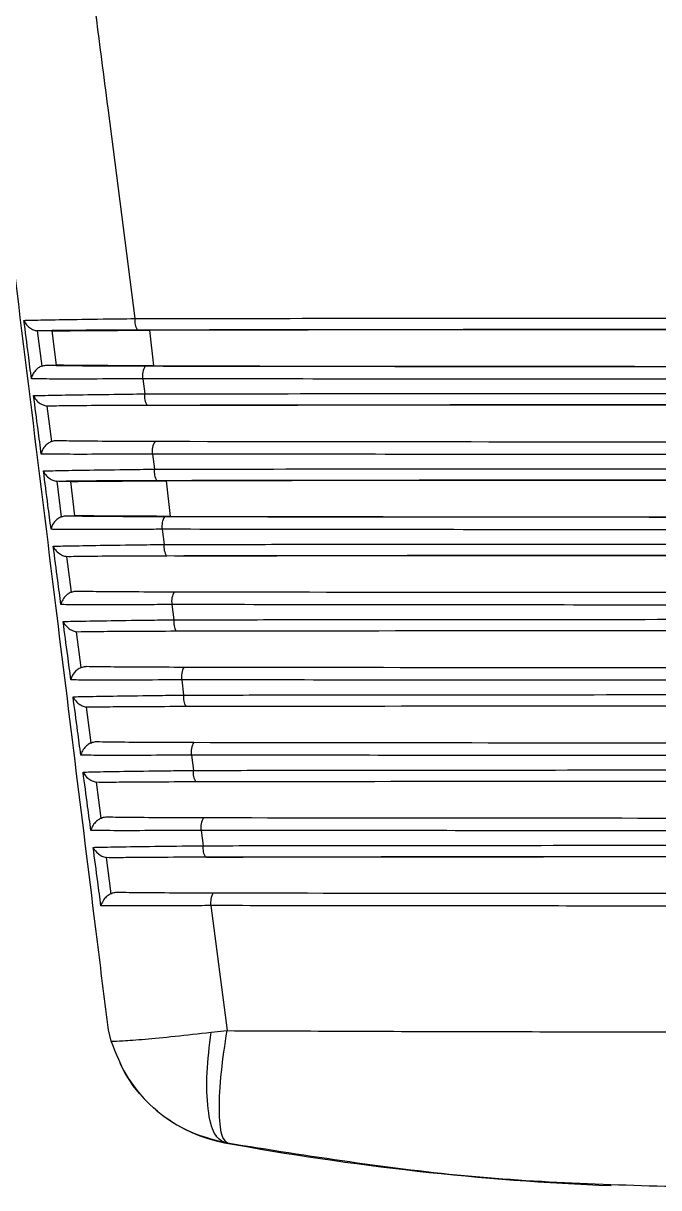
# Model space of a CAD drawing. Extents: x 7 to 135, y 3 to 97.
# Drawn here: x 128.274 to 128.797, y 36.392 to 37.35 of the extents above; entities that cross this region are included whole.
import ezdxf

# ---------------------------------------------------------------- set-up
doc = ezdxf.new("R2010")
doc.units = 0
doc.header["$MEASUREMENT"] = 0
doc.layers.add('OBJECT', color=7, linetype='CONTINUOUS')

msp = doc.modelspace()

# ---------------------------------------------------------------- linework, layer by layer
at = {"layer": 'OBJECT'}
for p, q in [((128.2871, 37.09713), (128.28572, 37.09721)), ((128.28572, 37.09721), (128.28947, 37.06813)), ((128.29811, 37.09713), (128.2871, 37.09713)), ((128.30158, 37.06888), (128.29811, 37.09713)), ((128.37823, 37.09765), (128.38146, 37.06836)), ((128.29344, 37.06888), (128.30158, 37.06888)), ((128.37256, 37.05772), (128.37417, 37.04523)), ((128.29525, 37.03513), (128.29371, 37.03523)), ((128.29371, 37.03523), (128.29748, 37.00608)), ((128.38056, 36.99573), (128.38218, 36.98322)), ((128.30344, 36.97313), (128.30173, 36.97326)), ((128.30173, 36.97326), (128.30553, 36.94401)), ((128.31334, 36.97313), (128.30344, 36.97313)), ((128.3168, 36.94488), (128.31334, 36.97313)), ((128.39184, 36.97362), (128.39501, 36.94439)), ((128.30984, 36.94488), (128.3168, 36.94488)), ((128.38857, 36.93375), (128.39019, 36.92121)), ((128.31167, 36.91113), (128.30979, 36.91128)), ((128.30979, 36.91128), (128.31362, 36.88195)), ((128.39658, 36.87176), (128.3982, 36.85919)), ((128.31995, 36.84913), (128.31788, 36.84931)), ((128.31788, 36.84931), (128.32174, 36.81988)), ((128.40459, 36.80977), (128.40621, 36.79718)), ((128.32827, 36.78713), (128.32601, 36.78735)), ((128.32601, 36.78735), (128.3299, 36.75781)), ((128.4126, 36.74779), (128.41423, 36.73516)), ((128.33663, 36.72513), (128.33418, 36.72538)), ((128.33418, 36.72538), (128.33811, 36.69573)), ((128.42061, 36.6858), (128.42224, 36.67315)), ((128.34504, 36.66313), (128.3424, 36.66342)), ((128.3424, 36.66342), (128.34636, 36.63365)), ((128.42862, 36.62382), (128.44193, 36.52086)), ((128.34662, 36.51227), (128.34428, 36.52142)), ((128.42875, 36.51949), (128.44193, 36.52086)), ((128.3537, 36.4941), (128.35368, 36.49413)), ((128.44235, 36.42812), (128.43992, 36.42856))]:
    msp.add_line(p, q, dxfattribs=at)
for centre, radius, start, end in [((128.37883, 37.10514), 0.01284, 170.56711, 215.03375), ((128.38694, 37.06029), 0.01461, 147.01481, 190.13138), ((128.38698, 37.04313), 0.01298, 170.65132, 214.57149), ((128.39512, 36.9983), 0.01478, 147.46634, 190.02377), ((128.39514, 36.98111), 0.01313, 170.74255, 214.10165), ((128.40331, 36.93632), 0.01497, 147.92658, 189.91155), ((128.40331, 36.91909), 0.01329, 170.8405, 213.62454), ((128.41151, 36.87434), 0.01516, 148.38833, 189.79702), ((128.41149, 36.85707), 0.01345, 170.931, 213.14755), ((128.41972, 36.81236), 0.01535, 148.85011, 189.68097), ((128.41966, 36.79505), 0.01362, 171.0234, 212.67149), ((128.42794, 36.75037), 0.01556, 149.32044, 189.56178), ((128.42786, 36.73303), 0.0138, 171.12629, 212.18441), ((128.43616, 36.68839), 0.01577, 149.78833, 189.44601), ((128.43606, 36.67102), 0.01398, 171.2358, 211.68676), ((128.4444, 36.62641), 0.016, 150.26732, 189.32009), ((128.46161, 36.54659), 0.12, 205.92184, 259.58626), ((128.84662, 38.6415), 2.25, 259.58626, 267.74124)]:
    msp.add_arc(centre, radius, start, end, dxfattribs=at)
for centre, major_axis, start_param, end_param in [((128.84662, 37.07888), (2.21758, 0), 1.353401, 1.788192), ((128.84662, 37.08714), (2.21696, 0), 4.497874, 4.926904), ((128.84662, 37.01688), (2.21433, 0), 1.356764, 1.784829), ((128.84662, 37.02514), (2.21371, 0), 4.501238, 4.923539), ((128.84662, 36.95488), (2.21108, 0), 1.360135, 1.781458), ((128.84662, 36.96314), (2.21046, 0), 4.504611, 4.920167), ((128.84662, 36.89288), (2.20783, 0), 1.363514, 1.778079), ((128.84662, 36.90114), (2.20721, 0), 4.507992, 4.916786), ((128.84662, 36.83088), (2.20458, 0), 1.366901, 1.774692), ((128.84662, 36.83914), (2.20396, 0), 4.511381, 4.913397), ((128.84662, 36.76887), (2.20133, 0), 1.370296, 1.771297), ((128.84662, 36.77714), (2.20071, 0), 4.514778, 4.91), ((128.84662, 36.70687), (2.19808, 0), 1.373699, 1.767893), ((128.84662, 36.71514), (2.19746, 0), 4.518183, 4.906595), ((128.84662, 36.64487), (2.19483, 0), 1.377111, 1.764481), ((128.84662, 36.65314), (2.19422, 0), 4.521597, 4.903181)]:
    msp.add_ellipse(centre, major_axis=major_axis, ratio=0.008727, start_param=start_param, end_param=end_param, dxfattribs=at)
for points, knots in [([(128.31334, 37.5165), (128.32358, 37.43718), (128.34118, 37.30076), (128.35879, 37.16434), (128.36616, 37.10725)], [0, 0, 0, 0, 0.58145, 1, 1, 1, 1]), ([(128.34428, 36.52142), (128.34357, 36.5271), (128.34006, 36.55553), (128.32528, 36.67493), (128.29685, 36.90471), (128.27135, 37.11178), (128.25706, 37.22786)], [0, 0, 0, 0, 0.0241478, 0.1207388, 0.5071031, 1, 1, 1, 1]), ([(128.27476, 37.10579), (128.27539, 37.10581), (128.27757, 37.10589), (128.28585, 37.1061), (128.30557, 37.10646), (128.33544, 37.10689), (128.35724, 37.10714), (128.36616, 37.10725)], [0, 0, 0, 0, 0.0597779, 0.2071596, 0.5014128, 0.7959362, 1, 1, 1, 1]), ([(128.28098, 37.05772), (128.28012, 37.06433), (128.27805, 37.08035), (128.27598, 37.09638), (128.27476, 37.10579)], [0, 0, 0, 0, 0.41256, 1, 1, 1, 1]), ([(128.27476, 37.10579), (128.27477, 37.10576), (128.27512, 37.10481), (128.27623, 37.10268), (128.27885, 37.1), (128.28227, 37.09795), (128.28465, 37.09744), (128.28572, 37.09721)], [0, 0, 0, 0, 0.007747, 0.2507, 0.570355, 0.807215, 1, 1, 1, 1]), ([(128.36616, 37.10725), (128.37268, 37.10726), (128.40525, 37.10732), (128.54303, 37.10755), (128.76747, 37.10775), (129.0577, 37.10768), (129.23728, 37.10739), (129.32707, 37.10725)], [0, 0, 0, 0, 0.0206638, 0.1033314, 0.4348088, 0.7174044, 1, 1, 1, 1]), ([(128.36831, 37.09777), (128.35649, 37.09774), (128.33283, 37.09767), (128.3031, 37.09744), (128.29257, 37.09723), (128.2871, 37.09713)], [0, 0, 0, 0, 0.324208, 0.648491, 1, 1, 1, 1]), ([(128.29811, 37.09713), (128.30566, 37.09722), (128.32076, 37.09742), (128.35078, 37.09758), (128.37095, 37.09763), (128.37823, 37.09765)], [0, 0, 0, 0, 0.390005, 0.779954, 1, 1, 1, 1]), ([(128.84662, 37.09809), (128.7678, 37.09807), (128.61031, 37.09804), (128.45554, 37.09778), (128.37822, 37.09765)], [0, 0, 0, 0, 0.500491, 1, 1, 1, 1]), ([(128.28947, 37.06813), (128.28848, 37.06766), (128.2865, 37.06671), (128.28384, 37.06427), (128.28179, 37.06124), (128.28111, 37.05888), (128.28098, 37.05775), (128.28098, 37.05772)], [0, 0, 0, 0, 0.199296, 0.397083, 0.700903, 0.992013, 1, 1, 1, 1]), ([(128.28947, 37.06813), (128.29057, 37.06846), (128.29187, 37.06885), (128.29323, 37.06887), (128.29344, 37.06888)], [0, 0, 0, 0, 0.843623, 1, 1, 1, 1]), ([(128.29344, 37.06888), (128.2985, 37.06878), (128.30862, 37.06858), (128.33753, 37.06835), (128.36197, 37.06828), (128.37468, 37.06824)], [0, 0, 0, 0, 0.324373, 0.648689, 1, 1, 1, 1]), ([(128.38146, 37.06836), (128.36851, 37.06839), (128.34262, 37.06847), (128.31623, 37.06867), (128.30532, 37.06882), (128.30158, 37.06888)], [0, 0, 0, 0, 0.396565, 0.793195, 1, 1, 1, 1]), ([(128.38146, 37.06836), (128.47472, 37.06821), (128.62867, 37.06796), (128.78499, 37.06794), (128.84662, 37.06792)], [0, 0, 0, 0, 0.605765, 1, 1, 1, 1]), ([(128.37256, 37.05772), (128.36609, 37.05767), (128.34655, 37.05753), (128.31728, 37.05742), (128.29438, 37.05748), (128.28442, 37.05761), (128.28164, 37.0577), (128.28098, 37.05772)], [0, 0, 0, 0, 0.148503, 0.448597, 0.748256, 0.940444, 1, 1, 1, 1]), ([(129.32068, 37.05772), (129.31416, 37.05771), (129.28157, 37.05764), (129.1437, 37.05742), (128.92137, 37.05723), (128.63558, 37.0573), (128.46023, 37.05758), (128.37256, 37.05772)], [0, 0, 0, 0, 0.020947, 0.104745, 0.44076, 0.72038, 1, 1, 1, 1]), ([(128.28278, 37.04379), (128.28344, 37.04381), (128.28575, 37.04389), (128.29432, 37.0441), (128.31445, 37.04446), (128.34426, 37.04488), (128.36566, 37.04513), (128.37417, 37.04523)], [0, 0, 0, 0, 0.059496, 0.20846, 0.505892, 0.803609, 1, 1, 1, 1]), ([(128.37417, 37.04523), (128.38069, 37.04525), (128.41329, 37.04531), (128.55116, 37.04553), (128.77296, 37.04572), (129.05765, 37.04565), (129.23193, 37.04537), (129.31906, 37.04523)], [0, 0, 0, 0, 0.021019, 0.105106, 0.44228, 0.72114, 1, 1, 1, 1]), ([(128.28903, 36.99571), (128.28817, 37.00233), (128.28608, 37.01835), (128.284, 37.03438), (128.28278, 37.04379)], [0, 0, 0, 0, 0.412529, 1, 1, 1, 1]), ([(128.28278, 37.04379), (128.28279, 37.04376), (128.28312, 37.04289), (128.28421, 37.04083), (128.28676, 37.03815), (128.29021, 37.03603), (128.29263, 37.03548), (128.29371, 37.03523)], [0, 0, 0, 0, 0.007807, 0.231075, 0.559197, 0.802816, 1, 1, 1, 1]), ([(128.37629, 37.03576), (128.36445, 37.03572), (128.34077, 37.03566), (128.31131, 37.03543), (128.30069, 37.03523), (128.29525, 37.03513)], [0, 0, 0, 0, 0.328089, 0.656255, 1, 1, 1, 1]), ([(128.84662, 37.03606), (128.78739, 37.03605), (128.6323, 37.03603), (128.4795, 37.03578), (128.38506, 37.03564)], [0, 0, 0, 0, 0.38188, 1, 1, 1, 1]), ([(128.29748, 37.00608), (128.29649, 37.00558), (128.29429, 37.00449), (128.29149, 37.00173), (128.28969, 36.99871), (128.28914, 36.9966), (128.28903, 36.99575), (128.28903, 36.99571)], [0, 0, 0, 0, 0.203483, 0.450064, 0.773107, 0.99192, 1, 1, 1, 1]), ([(128.29748, 37.00608), (128.29862, 37.00643), (128.29998, 37.00685), (128.30139, 37.00687), (128.30162, 37.00688)], [0, 0, 0, 0, 0.8359793, 1, 1, 1, 1]), ([(128.30162, 37.00688), (128.30687, 37.00678), (128.31736, 37.00658), (128.34633, 37.00636), (128.37037, 37.00629), (128.38266, 37.00625)], [0, 0, 0, 0, 0.328435, 0.656814, 1, 1, 1, 1]), ([(128.38056, 36.99573), (128.37409, 36.99568), (128.35454, 36.99554), (128.3252, 36.99543), (128.30249, 36.99549), (128.29254, 36.99562), (128.28972, 36.9957), (128.28903, 36.99571)], [0, 0, 0, 0, 0.150135, 0.453529, 0.756485, 0.940718, 1, 1, 1, 1]), ([(129.31267, 36.99573), (129.30615, 36.99572), (129.27353, 36.99566), (129.13558, 36.99544), (128.91589, 36.99526), (128.63563, 36.99534), (128.46558, 36.9956), (128.38056, 36.99573)], [0, 0, 0, 0, 0.0213109, 0.106568, 0.448432, 0.7242159, 1, 1, 1, 1]), ([(128.29084, 36.98179), (128.29153, 36.98181), (128.29397, 36.98189), (128.30283, 36.9821), (128.32336, 36.98246), (128.3531, 36.98288), (128.3741, 36.98313), (128.38218, 36.98322)], [0, 0, 0, 0, 0.05922, 0.20983, 0.510596, 0.811654, 1, 1, 1, 1]), ([(128.29711, 36.93371), (128.29625, 36.94032), (128.29415, 36.95635), (128.29207, 36.97238), (128.29084, 36.98179)], [0, 0, 0, 0, 0.412496, 1, 1, 1, 1]), ([(128.29084, 36.98179), (128.29085, 36.98176), (128.29116, 36.98098), (128.29222, 36.97897), (128.2947, 36.97631), (128.29819, 36.97412), (128.30064, 36.97352), (128.30173, 36.97326)], [0, 0, 0, 0, 0.007889, 0.210631, 0.547455, 0.798163, 1, 1, 1, 1]), ([(128.38218, 36.98322), (128.3887, 36.98323), (128.42132, 36.98329), (128.55929, 36.98351), (128.77845, 36.98369), (129.0576, 36.98361), (129.22657, 36.98335), (129.31106, 36.98322)], [0, 0, 0, 0, 0.021386, 0.106942, 0.450009, 0.725005, 1, 1, 1, 1]), ([(128.38427, 36.97374), (128.37241, 36.97371), (128.3487, 36.97364), (128.31953, 36.97342), (128.30882, 36.97323), (128.30344, 36.97313)], [0, 0, 0, 0, 0.332167, 0.664416, 1, 1, 1, 1]), ([(128.31334, 36.97313), (128.32131, 36.97322), (128.33725, 36.97341), (128.36682, 36.97356), (128.3858, 36.9736), (128.39184, 36.97362)], [0, 0, 0, 0, 0.405543, 0.81103, 1, 1, 1, 1]), ([(128.84662, 36.97403), (128.78743, 36.97402), (128.63465, 36.974), (128.48408, 36.97376), (128.39184, 36.97362)], [0, 0, 0, 0, 0.387367, 1, 1, 1, 1]), ([(128.30553, 36.94401), (128.30453, 36.9435), (128.30233, 36.94237), (128.29952, 36.93955), (128.29777, 36.93657), (128.29723, 36.93453), (128.29712, 36.93374), (128.29711, 36.93371)], [0, 0, 0, 0, 0.207482, 0.460448, 0.790813, 0.991875, 1, 1, 1, 1]), ([(128.30553, 36.94401), (128.30556, 36.94403), (128.30668, 36.9445), (128.30815, 36.94484), (128.30959, 36.94487), (128.30984, 36.94488)], [0, 0, 0, 0, 0.022524, 0.828115, 1, 1, 1, 1]), ([(128.30984, 36.94488), (128.31528, 36.94478), (128.32614, 36.94458), (128.35516, 36.94437), (128.37878, 36.9443), (128.39063, 36.94427)], [0, 0, 0, 0, 0.332713, 0.665366, 1, 1, 1, 1]), ([(128.39501, 36.94439), (128.38001, 36.94443), (128.35204, 36.94452), (128.32797, 36.94472), (128.31874, 36.94485), (128.3168, 36.94488)], [0, 0, 0, 0, 0.477918, 0.890828, 1, 1, 1, 1]), ([(128.39501, 36.94439), (128.48839, 36.94425), (128.63794, 36.94402), (128.78964, 36.94399), (128.84662, 36.94398)], [0, 0, 0, 0, 0.6243636, 1, 1, 1, 1]), ([(128.38857, 36.93375), (128.38209, 36.9337), (128.36252, 36.93355), (128.33312, 36.93344), (128.31061, 36.9335), (128.30068, 36.93362), (128.29783, 36.9337), (128.29711, 36.93371)], [0, 0, 0, 0, 0.151845, 0.458695, 0.765105, 0.940995, 1, 1, 1, 1]), ([(129.30467, 36.93375), (129.29814, 36.93373), (129.2655, 36.93368), (129.12746, 36.93346), (128.9104, 36.93329), (128.63567, 36.93337), (128.47094, 36.93362), (128.38857, 36.93375)], [0, 0, 0, 0, 0.021688, 0.108455, 0.456373, 0.728187, 1, 1, 1, 1]), ([(128.29893, 36.91979), (128.29965, 36.91981), (128.30222, 36.91989), (128.31138, 36.9201), (128.33232, 36.92047), (128.36197, 36.92088), (128.38255, 36.92112), (128.39019, 36.92121)], [0, 0, 0, 0, 0.058946, 0.211288, 0.515534, 0.820094, 1, 1, 1, 1]), ([(128.30524, 36.87171), (128.30437, 36.87832), (128.30227, 36.89435), (128.30017, 36.91038), (128.29893, 36.91979)], [0, 0, 0, 0, 0.412462, 1, 1, 1, 1]), ([(128.29893, 36.91979), (128.29895, 36.91976), (128.29923, 36.91906), (128.30026, 36.91712), (128.30268, 36.91448), (128.3062, 36.91221), (128.30868, 36.91157), (128.30979, 36.91128)], [0, 0, 0, 0, 0.007961, 0.189285, 0.535066, 0.793252, 1, 1, 1, 1]), ([(128.39019, 36.92121), (128.39672, 36.92122), (128.42936, 36.92128), (128.56741, 36.92149), (128.78394, 36.92166), (129.05755, 36.92158), (129.22121, 36.92133), (129.30305, 36.92121)], [0, 0, 0, 0, 0.0217663, 0.1088432, 0.4580099, 0.7290049, 1, 1, 1, 1]), ([(128.39224, 36.91173), (128.38037, 36.9117), (128.35664, 36.91163), (128.32777, 36.91141), (128.31699, 36.91122), (128.31167, 36.91113)], [0, 0, 0, 0, 0.336464, 0.673003, 1, 1, 1, 1]), ([(128.84662, 36.91201), (128.78746, 36.912), (128.63696, 36.91197), (128.4886, 36.91174), (128.39856, 36.9116)], [0, 0, 0, 0, 0.393082, 1, 1, 1, 1]), ([(128.31362, 36.88195), (128.31262, 36.88142), (128.3104, 36.88024), (128.30758, 36.87737), (128.30589, 36.87443), (128.30536, 36.87245), (128.30524, 36.87174), (128.30524, 36.87171)], [0, 0, 0, 0, 0.2117, 0.471315, 0.809149, 0.991774, 1, 1, 1, 1]), ([(128.31362, 36.88195), (128.31368, 36.88198), (128.31483, 36.88247), (128.31637, 36.88284), (128.31783, 36.88287), (128.31811, 36.88288)], [0, 0, 0, 0, 0.043922, 0.819897, 1, 1, 1, 1]), ([(128.31811, 36.88288), (128.32373, 36.88278), (128.33497, 36.88259), (128.36402, 36.88238), (128.38721, 36.88231), (128.3986, 36.88228)], [0, 0, 0, 0, 0.337219, 0.674379, 1, 1, 1, 1]), ([(128.39658, 36.87176), (128.39009, 36.87171), (128.3705, 36.87157), (128.34104, 36.87146), (128.31875, 36.87151), (128.30884, 36.87163), (128.30598, 36.8717), (128.30524, 36.87171)], [0, 0, 0, 0, 0.1536336, 0.4641077, 0.7741281, 0.9412649, 1, 1, 1, 1]), ([(129.29666, 36.87176), (129.29013, 36.87175), (129.25746, 36.87169), (129.11934, 36.87148), (128.90492, 36.87132), (128.63572, 36.8714), (128.47629, 36.87164), (128.39658, 36.87176)], [0, 0, 0, 0, 0.022079, 0.110408, 0.464597, 0.732298, 1, 1, 1, 1]), ([(128.30707, 36.85779), (128.30781, 36.85781), (128.31051, 36.85789), (128.31998, 36.8581), (128.34133, 36.85847), (128.37086, 36.85888), (128.39101, 36.85911), (128.3982, 36.85919)], [0, 0, 0, 0, 0.0586738, 0.2128218, 0.5207284, 0.8289546, 1, 1, 1, 1]), ([(128.3134, 36.80971), (128.31253, 36.81632), (128.31042, 36.83235), (128.30831, 36.84838), (128.30707, 36.85779)], [0, 0, 0, 0, 0.412428, 1, 1, 1, 1]), ([(128.30707, 36.85779), (128.30708, 36.85776), (128.30734, 36.85715), (128.30834, 36.85527), (128.31069, 36.85266), (128.31424, 36.8503), (128.31676, 36.84962), (128.31788, 36.84931)], [0, 0, 0, 0, 0.008027, 0.167033, 0.522004, 0.788056, 1, 1, 1, 1]), ([(128.3982, 36.85919), (128.40473, 36.8592), (128.4374, 36.85926), (128.57554, 36.85948), (128.78942, 36.85963), (129.05751, 36.85955), (129.21586, 36.85931), (129.29503, 36.85919)], [0, 0, 0, 0, 0.022159, 0.110812, 0.466297, 0.733148, 1, 1, 1, 1]), ([(128.40022, 36.84972), (128.38834, 36.84968), (128.36457, 36.84962), (128.33602, 36.8494), (128.32518, 36.84922), (128.31995, 36.84913)], [0, 0, 0, 0, 0.340989, 0.682055, 1, 1, 1, 1]), ([(128.32174, 36.81988), (128.32074, 36.81934), (128.31851, 36.81812), (128.31568, 36.81519), (128.31405, 36.81229), (128.31352, 36.81037), (128.31341, 36.80974), (128.3134, 36.80971)], [0, 0, 0, 0, 0.21613, 0.482674, 0.828162, 0.99168, 1, 1, 1, 1]), ([(128.32174, 36.81988), (128.32183, 36.81992), (128.32302, 36.82044), (128.32462, 36.82083), (128.32612, 36.82087), (128.32642, 36.82088)], [0, 0, 0, 0, 0.0635342, 0.8114797, 1, 1, 1, 1]), ([(128.32642, 36.82088), (128.33223, 36.82078), (128.34384, 36.82059), (128.37291, 36.82039), (128.39566, 36.82033), (128.40658, 36.8203)], [0, 0, 0, 0, 0.341977, 0.68389, 1, 1, 1, 1]), ([(128.40459, 36.80977), (128.3981, 36.80973), (128.37849, 36.80958), (128.34897, 36.80947), (128.32689, 36.80952), (128.31703, 36.80963), (128.31418, 36.8097), (128.3134, 36.80971)], [0, 0, 0, 0, 0.15551, 0.469779, 0.783593, 0.941533, 1, 1, 1, 1]), ([(129.28865, 36.80977), (129.28211, 36.80976), (129.24943, 36.80971), (129.11122, 36.8095), (128.89944, 36.80935), (128.63577, 36.80943), (128.48165, 36.80966), (128.40459, 36.80977)], [0, 0, 0, 0, 0.022484, 0.112433, 0.473119, 0.736559, 1, 1, 1, 1]), ([(128.31524, 36.79579), (128.31602, 36.79581), (128.31885, 36.79589), (128.32861, 36.79611), (128.35038, 36.79647), (128.37978, 36.79687), (128.39949, 36.7971), (128.40621, 36.79718)], [0, 0, 0, 0, 0.058404, 0.21445, 0.526193, 0.838268, 1, 1, 1, 1]), ([(128.32161, 36.74771), (128.32074, 36.75432), (128.31861, 36.77035), (128.31649, 36.78637), (128.31524, 36.79579)], [0, 0, 0, 0, 0.4123924, 1, 1, 1, 1]), ([(128.31524, 36.79579), (128.31526, 36.79576), (128.31549, 36.79524), (128.31646, 36.79343), (128.31874, 36.79084), (128.32232, 36.7884), (128.32488, 36.78767), (128.32601, 36.78735)], [0, 0, 0, 0, 0.008109, 0.143862, 0.508259, 0.782553, 1, 1, 1, 1]), ([(128.40621, 36.79718), (128.41275, 36.79719), (128.44544, 36.79725), (128.58366, 36.79746), (128.7949, 36.7976), (129.05746, 36.79752), (129.2105, 36.79729), (129.28702, 36.79718)], [0, 0, 0, 0, 0.022568, 0.112852, 0.474885, 0.737443, 1, 1, 1, 1]), ([(128.4082, 36.7877), (128.39631, 36.78767), (128.37251, 36.7876), (128.34429, 36.78739), (128.3334, 36.78721), (128.32827, 36.78713)], [0, 0, 0, 0, 0.3457637, 0.6916083, 1, 1, 1, 1]), ([(128.3299, 36.75781), (128.3289, 36.75725), (128.32665, 36.75599), (128.32383, 36.753), (128.32224, 36.75015), (128.32172, 36.74829), (128.32162, 36.74775), (128.32161, 36.74771)], [0, 0, 0, 0, 0.220759, 0.494554, 0.847819, 0.991541, 1, 1, 1, 1]), ([(128.3299, 36.75781), (128.33003, 36.75786), (128.33125, 36.75842), (128.33291, 36.75883), (128.33444, 36.75887), (128.33477, 36.75888)], [0, 0, 0, 0, 0.081376, 0.802654, 1, 1, 1, 1]), ([(128.33477, 36.75888), (128.34077, 36.75878), (128.35278, 36.75859), (128.38183, 36.7584), (128.40411, 36.75834), (128.41456, 36.75831)], [0, 0, 0, 0, 0.347002, 0.693944, 1, 1, 1, 1]), ([(128.4126, 36.74779), (128.4061, 36.74774), (128.38648, 36.7476), (128.35689, 36.74748), (128.33505, 36.74753), (128.32524, 36.74764), (128.32241, 36.7477), (128.32161, 36.74771)], [0, 0, 0, 0, 0.15748, 0.475731, 0.79352, 0.941795, 1, 1, 1, 1]), ([(129.28064, 36.74779), (129.2741, 36.74778), (129.24139, 36.74772), (129.1031, 36.74752), (128.89397, 36.74737), (128.63581, 36.74746), (128.487, 36.74768), (128.4126, 36.74779)], [0, 0, 0, 0, 0.022904, 0.114532, 0.481956, 0.740978, 1, 1, 1, 1]), ([(128.32346, 36.73379), (128.32426, 36.73381), (128.32723, 36.73389), (128.3373, 36.73411), (128.35948, 36.73448), (128.38873, 36.73487), (128.40798, 36.73509), (128.41423, 36.73516)], [0, 0, 0, 0, 0.0581365, 0.2161779, 0.5319476, 0.8480671, 1, 1, 1, 1]), ([(128.32987, 36.68572), (128.32899, 36.69232), (128.32685, 36.70835), (128.32472, 36.72437), (128.32346, 36.73379)], [0, 0, 0, 0, 0.412352, 1, 1, 1, 1]), ([(128.32346, 36.73379), (128.32348, 36.73376), (128.32367, 36.73334), (128.32461, 36.7316), (128.32682, 36.72903), (128.33044, 36.72651), (128.33304, 36.72573), (128.33418, 36.72538)], [0, 0, 0, 0, 0.008196, 0.11971, 0.493722, 0.776729, 1, 1, 1, 1]), ([(128.41423, 36.73516), (128.42077, 36.73517), (128.45348, 36.73523), (128.59178, 36.73544), (128.80038, 36.73558), (129.05742, 36.73549), (129.20514, 36.73527), (129.27901, 36.73516)], [0, 0, 0, 0, 0.0229909, 0.1149683, 0.483793, 0.7418966, 1, 1, 1, 1]), ([(128.41618, 36.72569), (128.40427, 36.72565), (128.38045, 36.72559), (128.35257, 36.72538), (128.34165, 36.72521), (128.33663, 36.72513)], [0, 0, 0, 0, 0.350808, 0.7017, 1, 1, 1, 1]), ([(128.33811, 36.69573), (128.3371, 36.69515), (128.33485, 36.69385), (128.33201, 36.69081), (128.33048, 36.688), (128.32997, 36.68622), (128.32988, 36.68575), (128.32987, 36.68572)], [0, 0, 0, 0, 0.225642, 0.506975, 0.868225, 0.991459, 1, 1, 1, 1]), ([(128.33811, 36.69573), (128.33826, 36.6958), (128.33951, 36.69639), (128.34125, 36.69682), (128.34282, 36.69687), (128.34317, 36.69688)], [0, 0, 0, 0, 0.097616, 0.793519, 1, 1, 1, 1]), ([(128.34317, 36.69688), (128.34937, 36.69678), (128.36176, 36.69659), (128.39079, 36.69641), (128.41259, 36.69635), (128.42253, 36.69633)], [0, 0, 0, 0, 0.352326, 0.704579, 1, 1, 1, 1]), ([(128.42061, 36.6858), (128.41411, 36.68576), (128.39446, 36.68561), (128.36482, 36.6855), (128.34322, 36.68554), (128.33347, 36.68565), (128.33069, 36.6857), (128.32987, 36.68572)], [0, 0, 0, 0, 0.159552, 0.481991, 0.803963, 0.942058, 1, 1, 1, 1]), ([(129.27263, 36.6858), (129.26608, 36.68579), (129.23335, 36.68574), (129.09498, 36.68554), (128.8885, 36.6854), (128.63585, 36.68549), (128.49235, 36.6857), (128.42061, 36.6858)], [0, 0, 0, 0, 0.023339, 0.116711, 0.491126, 0.745563, 1, 1, 1, 1]), ([(128.33173, 36.67179), (128.33255, 36.67181), (128.33565, 36.67189), (128.34603, 36.67211), (128.36863, 36.67248), (128.39771, 36.67287), (128.41649, 36.67308), (128.42224, 36.67315)], [0, 0, 0, 0, 0.057875, 0.218013, 0.538017, 0.858388, 1, 1, 1, 1]), ([(128.33817, 36.62372), (128.33729, 36.63032), (128.33513, 36.64635), (128.33299, 36.66237), (128.33173, 36.67179)], [0, 0, 0, 0, 0.412313, 1, 1, 1, 1]), ([(128.33173, 36.67179), (128.33174, 36.67176), (128.3319, 36.67143), (128.3328, 36.66976), (128.33495, 36.66722), (128.3386, 36.66462), (128.34124, 36.66379), (128.3424, 36.66342)], [0, 0, 0, 0, 0.008281, 0.094553, 0.478401, 0.770564, 1, 1, 1, 1]), ([(128.42224, 36.67315), (128.42879, 36.67316), (128.46152, 36.67321), (128.59991, 36.67341), (128.80585, 36.67355), (129.05738, 36.67346), (129.19979, 36.67325), (129.27099, 36.67315)], [0, 0, 0, 0, 0.02343, 0.117165, 0.493038, 0.746519, 1, 1, 1, 1]), ([(128.42416, 36.66367), (128.41224, 36.66364), (128.38839, 36.66358), (128.36087, 36.66337), (128.34993, 36.6632), (128.34504, 36.66313)], [0, 0, 0, 0, 0.356145, 0.712376, 1, 1, 1, 1]), ([(128.84662, 36.66389), (128.78737, 36.66388), (128.64581, 36.66386), (128.5061, 36.66365), (128.42486, 36.66353)], [0, 0, 0, 0, 0.418548, 1, 1, 1, 1]), ([(128.34636, 36.63365), (128.34533, 36.63304), (128.34302, 36.63166), (128.34018, 36.62852), (128.33873, 36.62578), (128.33826, 36.6241), (128.33818, 36.62375), (128.33817, 36.62372)], [0, 0, 0, 0, 0.236914, 0.528807, 0.900022, 0.991359, 1, 1, 1, 1]), ([(128.34636, 36.63365), (128.34654, 36.63374), (128.34783, 36.63435), (128.34963, 36.63482), (128.35124, 36.63486), (128.35163, 36.63488)], [0, 0, 0, 0, 0.1123645, 0.7840561, 1, 1, 1, 1]), ([(128.35163, 36.63488), (128.35802, 36.63478), (128.37081, 36.6346), (128.39977, 36.63442), (128.42108, 36.63437), (128.43051, 36.63434)], [0, 0, 0, 0, 0.357962, 0.715856, 1, 1, 1, 1]), ([(128.42862, 36.62382), (128.42211, 36.62377), (128.40245, 36.62362), (128.37275, 36.62351), (128.35141, 36.62355), (128.34173, 36.62365), (128.33902, 36.6237), (128.33817, 36.62372)], [0, 0, 0, 0, 0.16173, 0.488575, 0.814946, 0.942319, 1, 1, 1, 1]), ([(129.26462, 36.62382), (129.25807, 36.62381), (129.22531, 36.62376), (129.08686, 36.62356), (128.88303, 36.62343), (128.63589, 36.62352), (128.49771, 36.62372), (128.42862, 36.62382)], [0, 0, 0, 0, 0.023792, 0.118973, 0.500647, 0.750324, 1, 1, 1, 1]), ([(128.34662, 36.51227), (128.34934, 36.51228), (128.35477, 36.5123), (128.37352, 36.51376), (128.39824, 36.51612), (128.41858, 36.51837), (128.42875, 36.51949)], [0, 0, 0, 0, 0.2499996, 0.4999992, 0.7500004, 1, 1, 1, 1]), ([(128.43992, 36.42856), (128.43695, 36.43032), (128.43082, 36.43394), (128.42573, 36.45499), (128.42458, 36.48476), (128.42739, 36.50818), (128.42875, 36.51949)], [0, 0, 0, 0, 0.241561, 0.499999, 0.758439, 1, 1, 1, 1]), ([(128.44235, 36.42812), (128.44056, 36.42971), (128.43685, 36.43302), (128.43511, 36.45445), (128.43661, 36.48512), (128.4402, 36.50923), (128.44193, 36.52086)], [0, 0, 0, 0, 0.24117, 0.499998, 0.75883, 1, 1, 1, 1]), ([(128.44193, 36.52086), (128.50846, 36.52057), (128.64248, 36.51999), (128.77824, 36.51991), (128.84662, 36.51987)], [0, 0, 0, 0, 0.496375, 1, 1, 1, 1]), ([(128.43992, 36.42856), (128.42926, 36.43141), (128.40794, 36.4371), (128.38058, 36.45627), (128.35857, 36.4814), (128.3506, 36.50198), (128.34662, 36.51227)], [0, 0, 0, 0, 0.249998, 0.5, 0.749999, 1, 1, 1, 1]), ([(128.84662, 36.3915), (128.77883, 36.39304), (128.64324, 36.39611), (128.50931, 36.41745), (128.44235, 36.42812)], [0, 0, 0, 0, 0.5, 1, 1, 1, 1])]:
    msp.add_open_spline(points, degree=3, knots=knots, dxfattribs=at)

doc.saveas('drawing.dxf')
